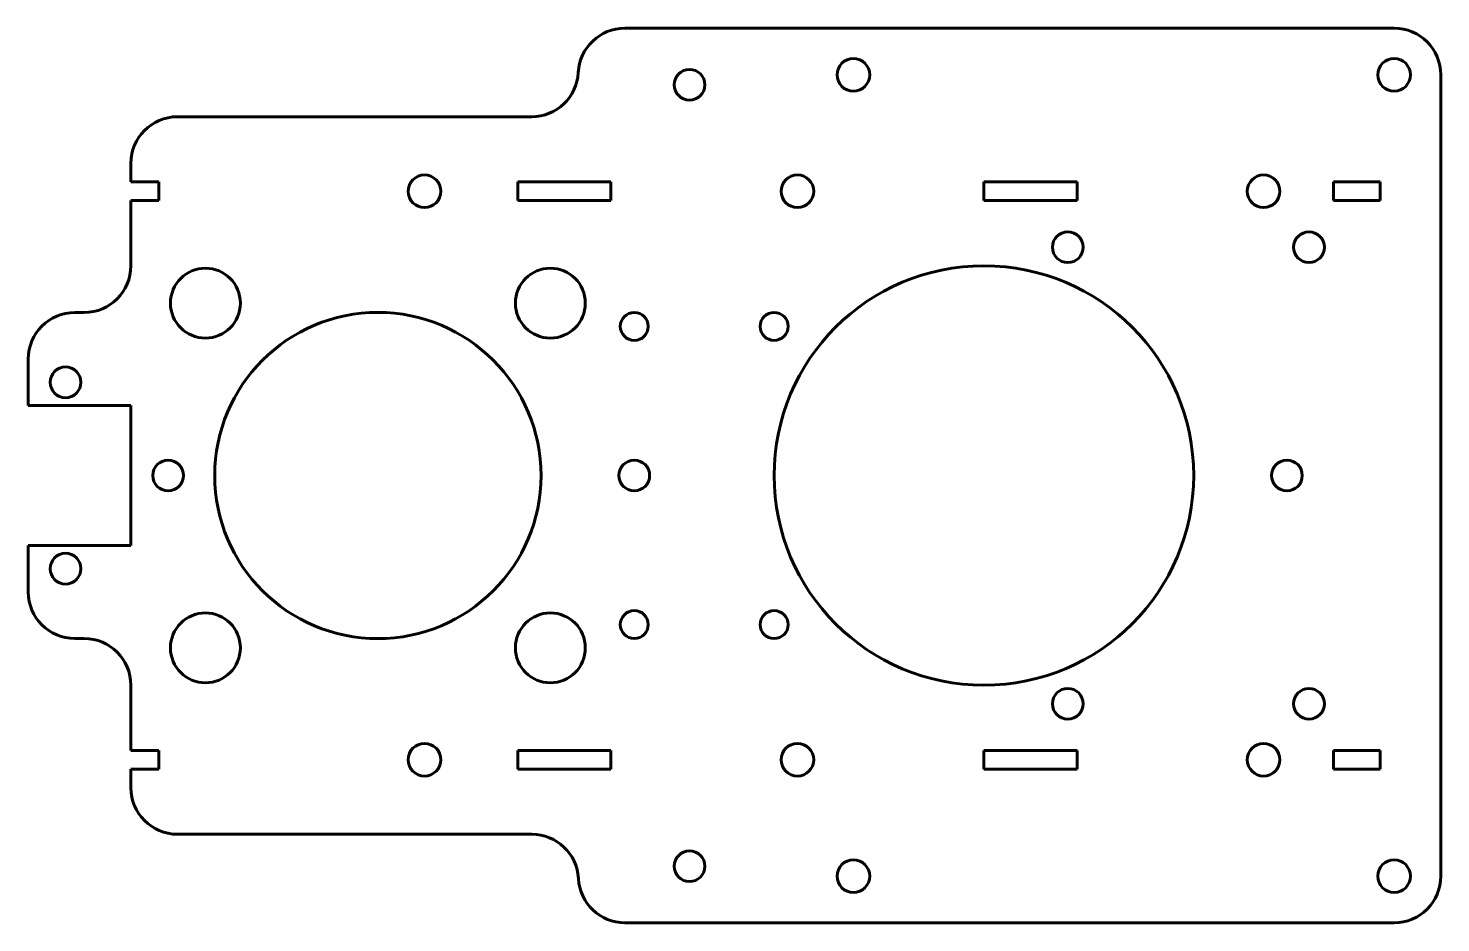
# Model space of a CAD drawing. Header units: millimetres. Extents: x -82 to 69, y -48 to 48.
import ezdxf

# ---------------------------------------------------------------- set-up
doc = ezdxf.new("R2010")
doc.units = ezdxf.units.MM
doc.linetypes.add('K5LT_BASIC', pattern=[0])

msp = doc.modelspace()

# ---------------------------------------------------------------- linework, layer by layer
at = {"color": 150, "linetype": 'K5LT_BASIC', "lineweight": 60, "true_color": 0x0080ff}
for p, q in [((64, 48), (-18.51, 48)), ((69, -43), (69, 43)), ((-28.5, 38.5), (-66.5, 38.5)), ((-71.5, 33.5), (-71.5, 31.5)), ((-71.5, 31.5), (-68.5, 31.5)), ((-68.5, 31.5), (-68.5, 29.5)), ((-30, 29.5), (-30, 31.5)), ((-30, 31.5), (-20, 31.5)), ((-20, 31.5), (-20, 29.5)), ((20, 31.5), (30, 31.5)), ((20, 29.5), (20, 31.5)), ((30, 31.5), (30, 29.5)), ((57.5, 31.5), (62.5, 31.5)), ((57.5, 29.5), (57.5, 31.5)), ((62.5, 31.5), (62.5, 29.5)), ((-71.5, 29.5), (-71.5, 22.5)), ((-68.5, 29.5), (-71.5, 29.5)), ((-20, 29.5), (-30, 29.5)), ((30, 29.5), (20, 29.5)), ((62.5, 29.5), (57.5, 29.5)), ((-76.5, 17.5), (-77.5, 17.5)), ((-82.5, 12.5), (-82.5, 7.5)), ((-82.5, 7.5), (-71.5, 7.5)), ((-71.5, 7.5), (-71.5, -7.5)), ((-71.5, -7.5), (-82.5, -7.5)), ((-82.5, -7.5), (-82.5, -12.5)), ((-77.5, -17.5), (-76.5, -17.5)), ((-71.5, -22.5), (-71.5, -29.5)), ((-71.5, -29.5), (-68.5, -29.5)), ((-68.5, -29.5), (-68.5, -31.5)), ((-30, -31.5), (-30, -29.5)), ((-30, -29.5), (-20, -29.5)), ((-20, -29.5), (-20, -31.5)), ((20, -29.5), (30, -29.5)), ((20, -31.5), (20, -29.5)), ((30, -29.5), (30, -31.5)), ((57.5, -31.5), (57.5, -29.5)), ((57.5, -29.5), (62.5, -29.5)), ((62.5, -29.5), (62.5, -31.5)), ((-71.5, -31.5), (-71.5, -33.5)), ((-68.5, -31.5), (-71.5, -31.5)), ((-20, -31.5), (-30, -31.5)), ((30, -31.5), (20, -31.5)), ((62.5, -31.5), (57.5, -31.5)), ((-66.5, -38.5), (-28.49, -38.5)), ((-18.5, -48), (64, -48))]:
    msp.add_line(p, q, dxfattribs=at)
for centre, radius in [((6, 43), 1.75), ((64, 43), 1.75), ((-11.57, 41.93), 1.65), ((-40, 30.5), 1.75), ((0, 30.5), 1.75), ((50, 30.5), 1.75), ((29, 24.5), 1.65), ((54.87, 24.5), 1.65), ((-63.5, 18.5), 3.75), ((-26.5, 18.5), 3.75), ((20, 0), 22.5), ((-45, 0), 17.5), ((-17.5, 16), 1.5), ((-2.5, 16), 1.5), ((-78.5, 10), 1.65), ((-67.5, 0), 1.65), ((-17.5, 0), 1.65), ((52.5, 0), 1.65), ((-78.5, -10), 1.65), ((-63.5, -18.5), 3.75), ((-26.5, -18.5), 3.75), ((-17.5, -16), 1.5), ((-2.5, -16), 1.5), ((29, -24.5), 1.65), ((54.87, -24.5), 1.65), ((-40, -30.5), 1.75), ((0, -30.5), 1.75), ((50, -30.5), 1.75), ((-11.57, -41.93), 1.65), ((6, -43), 1.75), ((64, -43), 1.75)]:
    msp.add_circle(centre, radius, dxfattribs=at)
for centre, start, end in [((-18.51, 43), 90, 177.134), ((64, 43), 0, 90), ((-28.5, 43.5), 270, 357.134), ((-66.5, 33.5), 90, 180), ((-76.5, 22.5), 270, 0), ((-77.5, 12.5), 90, 180), ((-77.5, -12.5), 180, 270), ((-76.5, -22.5), 0, 90), ((-66.5, -33.5), 180, 270), ((-28.49, -43.5), 2.866, 90), ((-18.5, -43), 182.866, 270), ((64, -43), 270, 0)]:
    msp.add_arc(centre, 5, start, end, dxfattribs=at)

doc.saveas('drawing.dxf')
